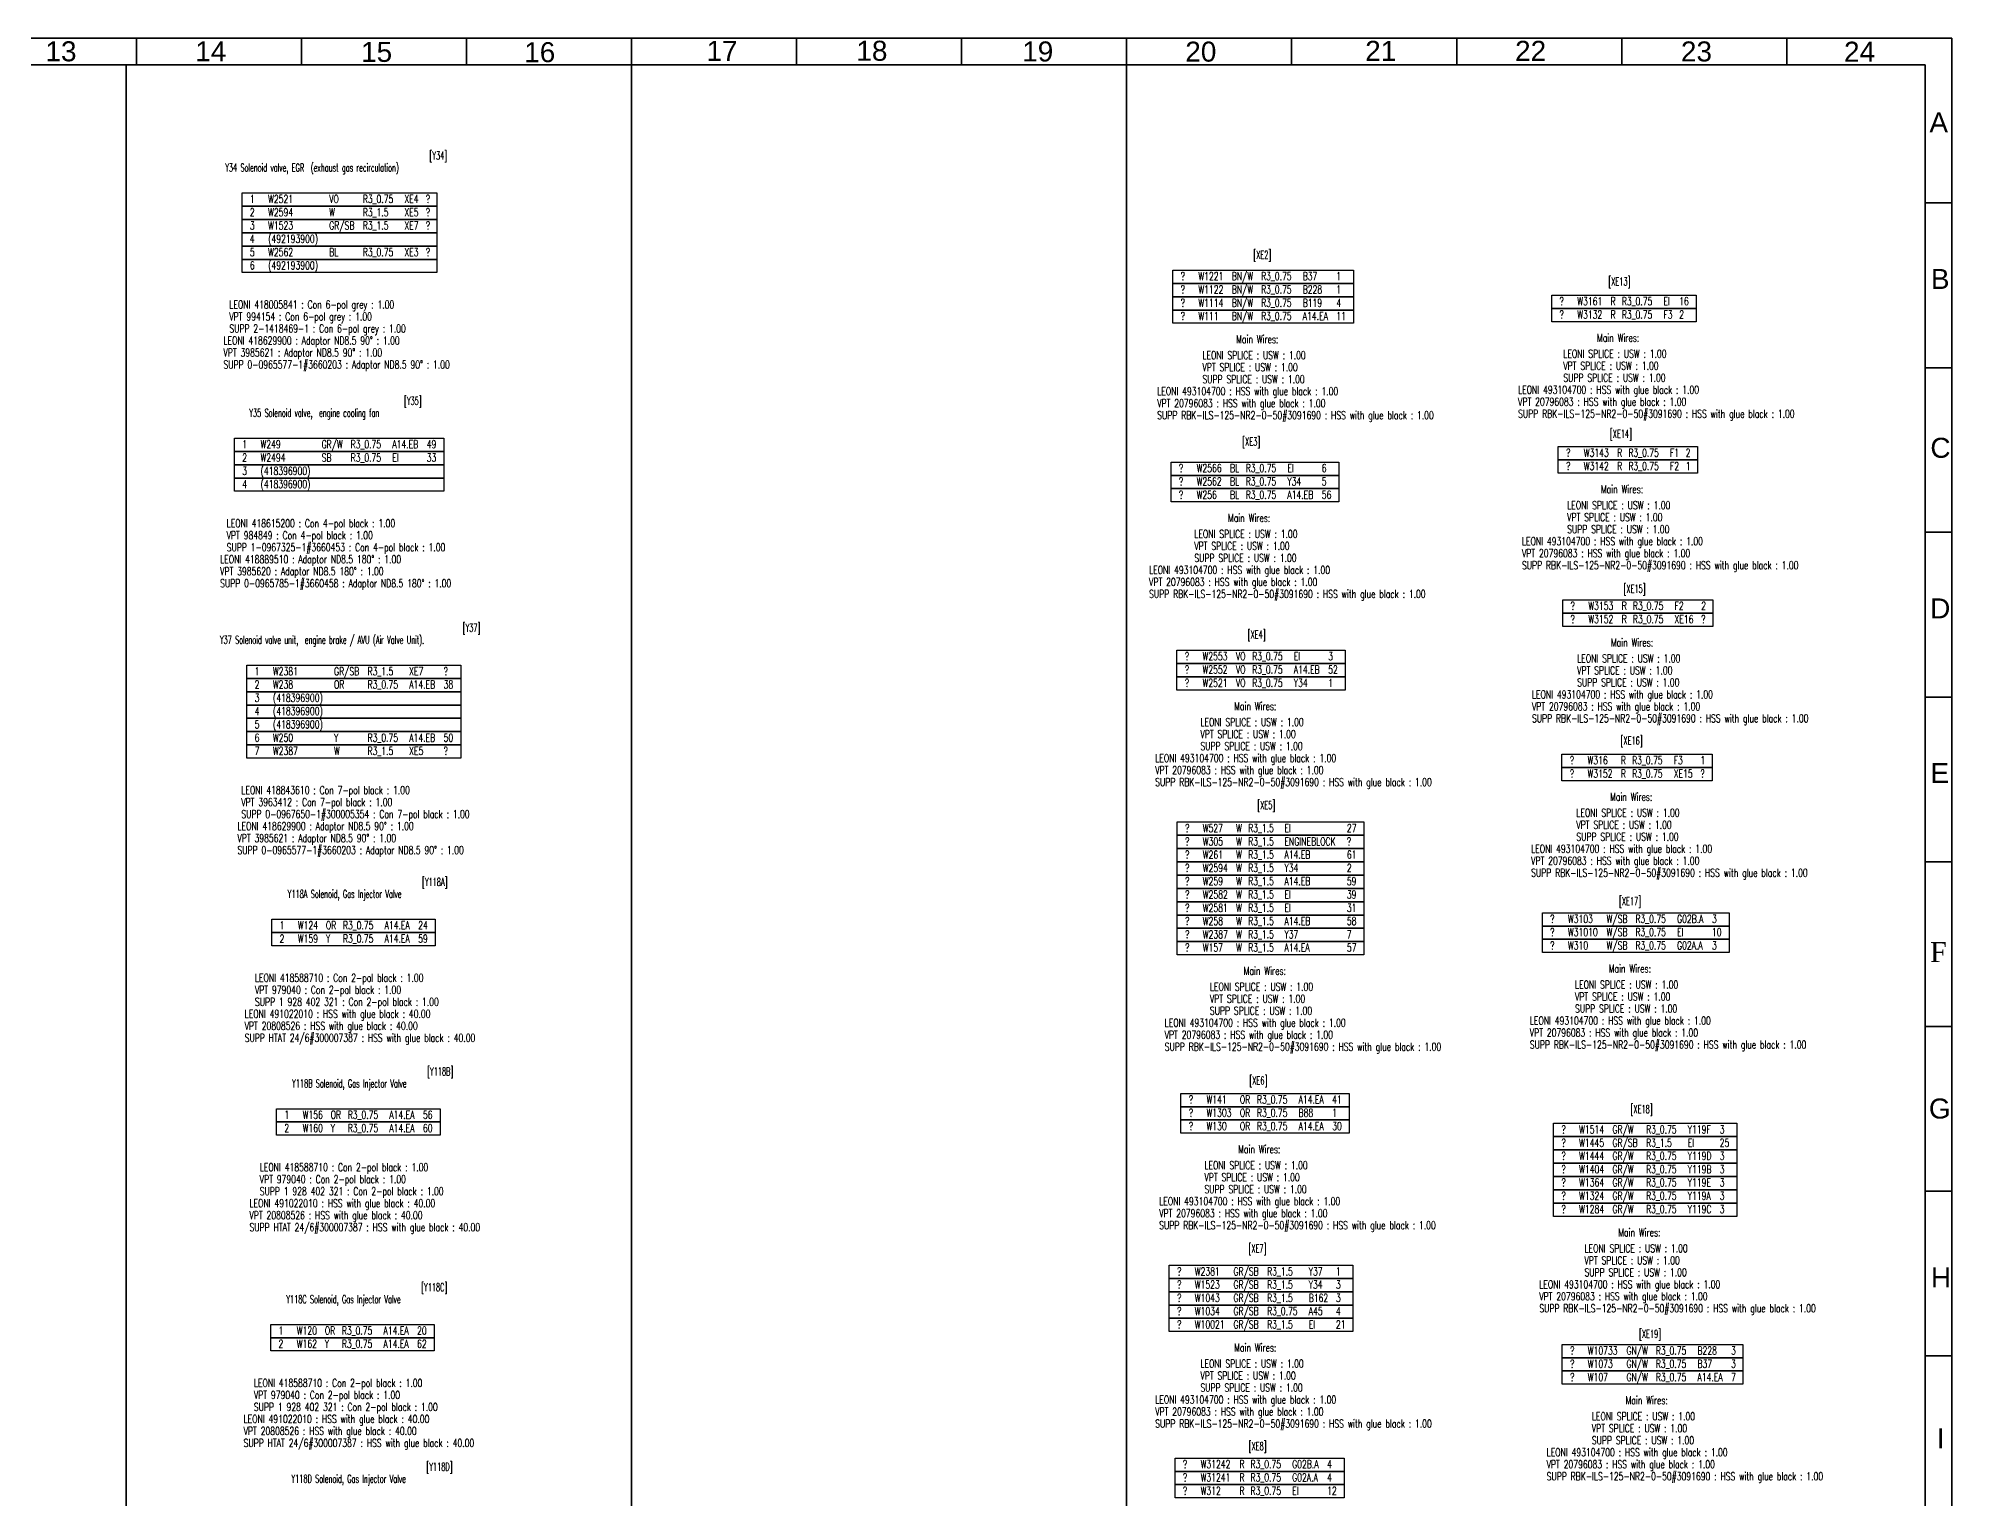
# Model space of a CAD drawing. Header units: millimetres. Extents: x -78 to 6757, y -2226 to 2184.
# Drawn here: x 1535 to 2970, y -1152 to -56 of the extents above; entities that cross this region are included whole.
import ezdxf

# ---------------------------------------------------------------- set-up
doc = ezdxf.new("R2010")
doc.units = ezdxf.units.MM
doc.layers.add('Leoni-Framelayer', color=7, linetype='Continuous')
doc.styles.add('HS-COMP-DESCRIPTION', font='romans.shx', dxfattribs={"width": 0.6, "height": 6})
doc.styles.add('HS-PART-NO', font='ROMANS.SHX', dxfattribs={"width": 0.7, "height": 6})
doc.styles.add('HS-WIRE', font='ROMANS.SHX', dxfattribs={"width": 0.7, "height": 6})
doc.styles.get("Standard").update_dxf_attribs({"font": 'TIMES.TTF'})

# ---------------------------------------------------------------- blocks, each defined once
blk = doc.blocks.new('A2-frame')
at = {"layer": 'Leoni-Framelayer', "linetype": 'Continuous', "lineweight": 35}
for p, q in [((321.75, 898.58), (321.75, 902.58)), ((346.5, 898.58), (346.5, 902.58)), ((371.25, 898.58), (371.25, 902.58)), ((396, 898.58), (396, 902.58)), ((420.75, 898.58), (420.75, 902.58)), ((445.5, 898.58), (445.5, 902.58)), ((470.25, 898.58), (470.25, 902.58)), ((495, 898.58), (495, 902.58)), ((519.75, 898.58), (519.75, 902.58)), ((544.5, 898.58), (544.5, 902.58)), ((569.25, 898.58), (569.25, 902.58)), ((590, 877.88), (594, 877.88)), ((590, 853.17), (594, 853.17)), ((590, 828.47), (594, 828.47)), ((590, 803.76), (594, 803.76)), ((590, 779.06), (594, 779.06)), ((590, 754.35), (594, 754.35)), ((590, 729.64), (594, 729.64)), ((590, 704.94), (594, 704.94))]:
    blk.add_line(p, q, dxfattribs=at)
for points in [[(0, 482.58), (594, 482.58), (594, 902.58), (0, 902.58)], [(4, 486.58), (590, 486.58), (590, 898.58), (4, 898.58)]]:
    blk.add_lwpolyline(points, close=True, dxfattribs=at)
at = {"layer": 'Leoni-Framelayer', "linetype": 'Continuous', "lineweight": 35, "char_height": 3, "width": 0.34}
for s, insert, attachment_point in [('{\\fArial|b0|i0|c0|p34;13}', (308.1, 902.13), 1), ('{\\fArial|b0|i0|c0|p34;14}', (335.23, 902.13), 3), ('{\\fArial|b0|i0|c0|p34;15}', (360.1, 902.04), 3), ('{\\fArial|b0|i0|c0|p34;16}', (384.56, 902), 3), ('{\\fArial|b0|i0|c0|p34;17}', (407.24, 902.2), 1), ('{\\fArial|b0|i0|c0|p34;18}', (434.38, 902.21), 3), ('{\\fArial|b0|i0|c0|p34;19}', (459.25, 902.11), 3), ('{\\fArial|b0|i0|c0|p34;20}', (483.71, 902.08), 3), ('{\\fArial|b0|i0|c0|p34;21}', (506.03, 902.2), 1), ('{\\fArial|b0|i0|c0|p34;22}', (533.17, 902.2), 3), ('{\\fArial|b0|i0|c0|p34;23}', (558.04, 902.11), 3), ('{\\fArial|b0|i0|c0|p34;24}', (582.5, 902.07), 3), ('{\\fArial|b0|i0|c0|p34;A}', (590.65, 891.46), 1), ('{\\fArial|b0|i0|c0|p34;B}', (590.87, 867.98), 1), ('{\\fArial|b0|i0|c0|p34;C}', (590.79, 842.65), 1), ('{\\fArial|b0|i0|c0|p34;D}', (590.76, 818.56), 1), ('{\\fArial|b0|i0|c0|p34;E}', (590.81, 793.86), 1), ('F', (590.74, 767), 1), ('{\\fArial|b0|i0|c0|p34;G}', (590.57, 743.53), 1), ('{\\fArial|b0|i0|c0|p34;H}', (590.87, 718.19), 1), ('{\\fArial|b0|i0|c0|p34;I}', (591.74, 694.04), 1)]:
    blk.add_mtext(s, dxfattribs=dict(at, insert=insert, attachment_point=attachment_point))

msp = doc.modelspace()

# ---------------------------------------------------------------- linework, layer by layer
at = {"color": 9, "linetype": 'Continuous', "lineweight": 35}
for p, q in [((1601.3, -76.6), (1601.4, -2135.8)), ((1980.2, -76.4), (1980.2, -2136.4)), ((2351.4, -76.4), (2351.4, -2136.4))]:
    msp.add_line(p, q, dxfattribs=at)
at = {"linetype": 'Continuous'}
msp.add_lwpolyline([(0.2, -2156.4), (0.2, -56.4), (2970.2, -56.4), (2970.2, -2156.4), (0.2, -2156.4), (0.2, -2156.4)], dxfattribs=at)
at = {"color": 7, "linetype": 'Continuous'}
for points in [[(1688.1, -182.3), (1688.1, -172.4), (1834.3, -172.4), (1834.3, -182.3), (1688.1, -182.3)], [(1688.1, -192.3), (1688.1, -182.3), (1834.3, -182.3), (1834.3, -192.3), (1688.1, -192.3)], [(1688.1, -202.2), (1688.1, -192.3), (1834.3, -192.3), (1834.3, -202.2), (1688.1, -202.2)], [(1688.1, -212.2), (1688.1, -202.2), (1834.3, -202.2), (1834.3, -212.2), (1688.1, -212.2)], [(1688.1, -222.2), (1688.1, -212.2), (1834.3, -212.2), (1834.3, -222.2), (1688.1, -222.2)], [(1688.1, -232.1), (1688.1, -222.2), (1834.3, -222.2), (1834.3, -232.1), (1688.1, -232.1)], [(2386.1, -240.2), (2386.1, -230.3), (2521.5, -230.3), (2521.5, -240.2), (2386.1, -240.2)], [(2386.1, -250.2), (2386.1, -240.2), (2521.5, -240.2), (2521.5, -250.2), (2386.1, -250.2)], [(2386.1, -260.2), (2386.1, -250.2), (2521.5, -250.2), (2521.5, -260.2), (2386.1, -260.2)], [(2670.2, -259), (2670.2, -249.1), (2778.6, -249.1), (2778.6, -259), (2670.2, -259)], [(2386.1, -270.1), (2386.1, -260.2), (2521.5, -260.2), (2521.5, -270.1), (2386.1, -270.1)], [(2670.2, -269), (2670.2, -259), (2778.6, -259), (2778.6, -269), (2670.2, -269)], [(1682.4, -366.3), (1682.4, -356.4), (1839.4, -356.4), (1839.4, -366.3), (1682.4, -366.3)], [(1682.4, -376.3), (1682.4, -366.3), (1839.4, -366.3), (1839.4, -376.3), (1682.4, -376.3)], [(2675.1, -372.6), (2675.1, -362.6), (2779.5, -362.6), (2779.5, -372.6), (2675.1, -372.6)], [(2675.1, -382.6), (2675.1, -372.6), (2779.5, -372.6), (2779.5, -382.6), (2675.1, -382.6)], [(1682.4, -386.3), (1682.4, -376.3), (1839.4, -376.3), (1839.4, -386.3), (1682.4, -386.3)], [(1682.4, -396.2), (1682.4, -386.3), (1839.4, -386.3), (1839.4, -396.2), (1682.4, -396.2)], [(2384.8, -384.2), (2384.8, -374.3), (2510.6, -374.3), (2510.6, -384.2), (2384.8, -384.2)], [(2384.8, -394.2), (2384.8, -384.2), (2510.6, -384.2), (2510.6, -394.2), (2384.8, -394.2)], [(2384.8, -404.2), (2384.8, -394.2), (2510.6, -394.2), (2510.6, -404.2), (2384.8, -404.2)], [(2678.5, -487.5), (2678.5, -477.6), (2791.1, -477.6), (2791.1, -487.5), (2678.5, -487.5)], [(2678.5, -497.5), (2678.5, -487.5), (2791.1, -487.5), (2791.1, -497.5), (2678.5, -497.5)], [(2389.2, -525.3), (2389.2, -515.4), (2515.4, -515.4), (2515.4, -525.3), (2389.2, -525.3)], [(1691.7, -536.6), (1691.7, -526.6), (1852.1, -526.6), (1852.1, -536.6), (1691.7, -536.6)], [(2389.2, -535.3), (2389.2, -525.3), (2515.4, -525.3), (2515.4, -535.3), (2389.2, -535.3)], [(1691.7, -546.5), (1691.7, -536.6), (1852.1, -536.6), (1852.1, -546.5), (1691.7, -546.5)], [(2389.2, -545.3), (2389.2, -535.3), (2515.4, -535.3), (2515.4, -545.3), (2389.2, -545.3)], [(1691.7, -556.5), (1691.7, -546.5), (1852.1, -546.5), (1852.1, -556.5), (1691.7, -556.5)], [(1691.7, -566.4), (1691.7, -556.5), (1852.1, -556.5), (1852.1, -566.4), (1691.7, -566.4)], [(1691.7, -576.4), (1691.7, -566.4), (1852.1, -566.4), (1852.1, -576.4), (1691.7, -576.4)], [(1691.7, -586.4), (1691.7, -576.4), (1852.1, -576.4), (1852.1, -586.4), (1691.7, -586.4)], [(1691.7, -596.3), (1691.7, -586.4), (1852.1, -586.4), (1852.1, -596.3), (1691.7, -596.3)], [(2677.9, -603.3), (2677.9, -593.4), (2790.5, -593.4), (2790.5, -603.3), (2677.9, -603.3)], [(2677.9, -613.3), (2677.9, -603.3), (2790.5, -603.3), (2790.5, -613.3), (2677.9, -613.3)], [(2389.4, -654.2), (2389.4, -644.2), (2529.4, -644.2), (2529.4, -654.2), (2389.4, -654.2)], [(2389.4, -664.2), (2389.4, -654.2), (2529.4, -654.2), (2529.4, -664.2), (2389.4, -664.2)], [(2389.4, -674.1), (2389.4, -664.2), (2529.4, -664.2), (2529.4, -674.1), (2389.4, -674.1)], [(2389.4, -684.1), (2389.4, -674.1), (2529.4, -674.1), (2529.4, -684.1), (2389.4, -684.1)], [(2389.4, -694), (2389.4, -684.1), (2529.4, -684.1), (2529.4, -694), (2389.4, -694)], [(2389.4, -704), (2389.4, -694), (2529.4, -694), (2529.4, -704), (2389.4, -704)], [(1710.4, -727.1), (1710.4, -717.2), (1833, -717.2), (1833, -727.1), (1710.4, -727.1)], [(2389.4, -714), (2389.4, -704), (2529.4, -704), (2529.4, -714), (2389.4, -714)], [(2389.4, -723.9), (2389.4, -714), (2529.4, -714), (2529.4, -723.9), (2389.4, -723.9)], [(2663.2, -722.3), (2663.2, -712.3), (2803.2, -712.3), (2803.2, -722.3), (2663.2, -722.3)], [(1710.4, -737.1), (1710.4, -727.1), (1833, -727.1), (1833, -737.1), (1710.4, -737.1)], [(2389.4, -733.9), (2389.4, -723.9), (2529.4, -723.9), (2529.4, -733.9), (2389.4, -733.9)], [(2663.2, -732.2), (2663.2, -722.3), (2803.2, -722.3), (2803.2, -732.2), (2663.2, -732.2)], [(2389.4, -743.8), (2389.4, -733.9), (2529.4, -733.9), (2529.4, -743.8), (2389.4, -743.8)], [(2663.2, -742.2), (2663.2, -732.2), (2803.2, -732.2), (2803.2, -742.2), (2663.2, -742.2)], [(1714, -869.2), (1714, -859.3), (1836.6, -859.3), (1836.6, -869.2), (1714, -869.2)], [(2392.2, -857.8), (2392.2, -847.8), (2518.4, -847.8), (2518.4, -857.8), (2392.2, -857.8)], [(2392.2, -867.7), (2392.2, -857.8), (2518.4, -857.8), (2518.4, -867.7), (2392.2, -867.7)], [(1714, -879.2), (1714, -869.2), (1836.6, -869.2), (1836.6, -879.2), (1714, -879.2)], [(2392.2, -877.7), (2392.2, -867.7), (2518.4, -867.7), (2518.4, -877.7), (2392.2, -877.7)], [(2671.6, -880.2), (2671.6, -870.2), (2809, -870.2), (2809, -880.2), (2671.6, -880.2)], [(2671.6, -890.2), (2671.6, -880.2), (2809, -880.2), (2809, -890.2), (2671.6, -890.2)], [(2671.6, -900.1), (2671.6, -890.2), (2809, -890.2), (2809, -900.1), (2671.6, -900.1)], [(2671.6, -910.1), (2671.6, -900.1), (2809, -900.1), (2809, -910.1), (2671.6, -910.1)], [(2671.6, -920), (2671.6, -910.1), (2809, -910.1), (2809, -920), (2671.6, -920)], [(2671.6, -930), (2671.6, -920), (2809, -920), (2809, -930), (2671.6, -930)], [(2671.6, -940), (2671.6, -930), (2809, -930), (2809, -940), (2671.6, -940)], [(2383.4, -986.7), (2383.4, -976.7), (2521.2, -976.7), (2521.2, -986.7), (2383.4, -986.7)], [(2383.4, -996.6), (2383.4, -986.7), (2521.2, -986.7), (2521.2, -996.6), (2383.4, -996.6)], [(2383.4, -1006.6), (2383.4, -996.6), (2521.2, -996.6), (2521.2, -1006.6), (2383.4, -1006.6)], [(2383.4, -1016.5), (2383.4, -1006.6), (2521.2, -1006.6), (2521.2, -1016.5), (2383.4, -1016.5)], [(2383.4, -1026.5), (2383.4, -1016.5), (2521.2, -1016.5), (2521.2, -1026.5), (2383.4, -1026.5)], [(1709.6, -1031.1), (1709.6, -1021.1), (1832.2, -1021.1), (1832.2, -1031.1), (1709.6, -1031.1)], [(1709.6, -1041), (1709.6, -1031.1), (1832.2, -1031.1), (1832.2, -1041), (1709.6, -1041)], [(2678.1, -1046.1), (2678.1, -1036.1), (2813.5, -1036.1), (2813.5, -1046.1), (2678.1, -1046.1)], [(2678.1, -1056), (2678.1, -1046.1), (2813.5, -1046.1), (2813.5, -1056), (2678.1, -1056)], [(2678.1, -1066), (2678.1, -1056), (2813.5, -1056), (2813.5, -1066), (2678.1, -1066)], [(2387.8, -1131.3), (2387.8, -1121.3), (2514.6, -1121.3), (2514.6, -1131.3), (2387.8, -1131.3)], [(2387.8, -1141.2), (2387.8, -1131.3), (2514.6, -1131.3), (2514.6, -1141.2), (2387.8, -1141.2)], [(2387.8, -1151.2), (2387.8, -1141.2), (2514.6, -1141.2), (2514.6, -1151.2), (2387.8, -1151.2)]]:
    msp.add_lwpolyline(points, dxfattribs=at)

# ---------------------------------------------------------------- block references
at = {"layer": 'Leoni-Framelayer', "linetype": 'Continuous', "lineweight": 35, "xscale": 5, "yscale": 5, "zscale": 5}
msp.add_blockref('A2-frame', (0.2, -4569.3), dxfattribs=at)

# ---------------------------------------------------------------- texts
at = {"color": 5, "linetype": 'Continuous'}
for s, style, width, p in [(' [Y34]', 'HS-COMP-DESCRIPTION', 0.6, (1826.2, -147.4)), ('W2521 ', 'HS-WIRE', 0.7, (1707.7, -179.9)), ('VO ', 'HS-WIRE', 0.7, (1753.5, -179.9)), ('R3_0.75 ', 'HS-WIRE', 0.7, (1778.7, -179.9)), ('XE4 ', 'HS-WIRE', 0.7, (1809.9, -179.9)), ('? ', 'HS-WIRE', 0.7, (1825.9, -179.9)), ('W2562 ', 'HS-WIRE', 0.7, (1707.7, -219.8)), ('BL ', 'HS-WIRE', 0.7, (1753.5, -219.8)), ('R3_0.75 ', 'HS-WIRE', 0.7, (1778.7, -219.8)), ('XE3 ', 'HS-WIRE', 0.7, (1809.9, -219.8)), ('? ', 'HS-WIRE', 0.7, (1825.9, -219.8)), (' [XE2]', 'HS-COMP-DESCRIPTION', 0.6, (2444, -221.8)), (' [XE13]', 'HS-COMP-DESCRIPTION', 0.6, (2710.3, -241.8)), (' [Y35]', 'HS-COMP-DESCRIPTION', 0.6, (1807.1, -331.4)), (' [XE3]', 'HS-COMP-DESCRIPTION', 0.6, (2435.7, -361.9)), (' [XE14]', 'HS-COMP-DESCRIPTION', 0.6, (2711.4, -356)), ('W2566 ', 'HS-WIRE', 0.7, (2404, -381.8)), ('W2562 ', 'HS-WIRE', 0.7, (2404, -391.8)), ('BL ', 'HS-WIRE', 0.7, (2429, -381.8)), ('BL ', 'HS-WIRE', 0.7, (2429, -391.8)), ('R3_0.75 ', 'HS-WIRE', 0.7, (2440.8, -381.8)), ('R3_0.75 ', 'HS-WIRE', 0.7, (2440.8, -391.8)), ('Y34 ', 'HS-WIRE', 0.7, (2472, -391.8)), ('EI ', 'HS-WIRE', 0.7, (2472, -381.8)), ('5 ', 'HS-WIRE', 0.7, (2497.8, -391.8)), ('6 ', 'HS-WIRE', 0.7, (2497.8, -381.8)), ('W256 ', 'HS-WIRE', 0.7, (2404, -401.8)), ('BL ', 'HS-WIRE', 0.7, (2429, -401.8)), ('R3_0.75 ', 'HS-WIRE', 0.7, (2440.8, -401.8)), ('A14.EB ', 'HS-WIRE', 0.7, (2472, -401.8)), ('56 ', 'HS-WIRE', 0.7, (2497.8, -401.8)), (' [XE15]', 'HS-COMP-DESCRIPTION', 0.6, (2721.6, -472.3)), (' [Y37]', 'HS-COMP-DESCRIPTION', 0.6, (1851.1, -501.6)), (' [XE4]', 'HS-COMP-DESCRIPTION', 0.6, (2439.8, -506.7)), ('W2553 ', 'HS-WIRE', 0.7, (2408.4, -522.9)), ('W2552 ', 'HS-WIRE', 0.7, (2408.4, -532.9)), ('VO ', 'HS-WIRE', 0.7, (2433.4, -522.9)), ('VO ', 'HS-WIRE', 0.7, (2433.4, -532.9)), ('R3_0.75 ', 'HS-WIRE', 0.7, (2445.6, -522.9)), ('R3_0.75 ', 'HS-WIRE', 0.7, (2445.6, -532.9)), ('A14.EB ', 'HS-WIRE', 0.7, (2476.8, -532.9)), ('EI ', 'HS-WIRE', 0.7, (2476.8, -522.9)), ('3 ', 'HS-WIRE', 0.7, (2502.6, -522.9)), ('52 ', 'HS-WIRE', 0.7, (2502.6, -532.9)), ('W2521 ', 'HS-WIRE', 0.7, (2408.4, -542.9)), ('VO ', 'HS-WIRE', 0.7, (2433.4, -542.9)), ('R3_0.75 ', 'HS-WIRE', 0.7, (2445.6, -542.9)), ('Y34 ', 'HS-WIRE', 0.7, (2476.8, -542.9)), ('1 ', 'HS-WIRE', 0.7, (2502.6, -542.9)), (' [XE16]', 'HS-COMP-DESCRIPTION', 0.6, (2719.4, -586.2)), (' [XE5]', 'HS-COMP-DESCRIPTION', 0.6, (2447, -634.5)), (' [Y118A]', 'HS-COMP-DESCRIPTION', 0.6, (1820.6, -692.2)), (' [XE17]', 'HS-COMP-DESCRIPTION', 0.6, (2718.3, -706.5)), (' [Y118B]', 'HS-COMP-DESCRIPTION', 0.6, (1824.5, -834.3)), (' [XE6]', 'HS-COMP-DESCRIPTION', 0.6, (2441.1, -841.1)), (' [XE18]', 'HS-COMP-DESCRIPTION', 0.6, (2726.9, -862.5)), (' [XE7]', 'HS-COMP-DESCRIPTION', 0.6, (2440.4, -967.1)), (' [Y118C]', 'HS-COMP-DESCRIPTION', 0.6, (1820, -996.2)), (' [XE19]', 'HS-COMP-DESCRIPTION', 0.6, (2733.3, -1031.2)), (' [XE8]', 'HS-COMP-DESCRIPTION', 0.6, (2440.5, -1115.4)), (' [Y118D]', 'HS-COMP-DESCRIPTION', 0.6, (1823.9, -1130.8))]:
    msp.add_text(s, height=6, dxfattribs=dict(at, style=style, width=width)).set_placement(p)
at = {"color": 42, "linetype": 'Continuous', "style": 'HS-COMP-DESCRIPTION', "width": 0.6}
for s, p in [('Y34 Solenoid valve, EGR  (exhaust gas recirculation)', (1675.5, -156.4)), ('Y35 Solenoid valve,  engine cooling fan', (1693.6, -340.4)), ('Y37 Solenoid valve unit,  engine brake / AVU (Air Valve Unit).', (1671.5, -510.6)), ('Y118A Solenoid, Gas Injector Valve', (1722.4, -701.2)), ('Y118B Solenoid, Gas Injector Valve', (1725.7, -843.3)), ('Y118C Solenoid, Gas Injector Valve', (1721.3, -1005.2)), ('Y118D Solenoid, Gas Injector Valve', (1725.2, -1139.8))]:
    msp.add_text(s, height=6, dxfattribs=at).set_placement(p)
at = {"color": 7, "linetype": 'Continuous', "style": 'HS-WIRE', "width": 0.7}
for s, p in [(' 2  ', (1691.1, -189.9)), (' 1  ', (1691.1, -179.9)), (' 3  ', (1691.1, -199.8)), (' 4  ', (1691.1, -209.8)), (' 5  ', (1691.1, -219.8)), ('(492193900) ', (1707.7, -209.8)), (' 6  ', (1691.1, -229.7)), ('(492193900) ', (1707.7, -229.7)), (' ?  ', (2389.1, -237.8)), (' ?  ', (2389.1, -247.8)), (' ?  ', (2389.1, -257.8)), (' ?  ', (2673.2, -256.6)), (' ?  ', (2389.1, -267.7)), (' ?  ', (2673.2, -266.6)), (' 1  ', (1685.4, -363.9)), (' 2  ', (1685.4, -373.9)), (' ?  ', (2678.1, -370.2)), (' 3  ', (1685.4, -383.9)), ('(418396900) ', (1702, -383.9)), ('(418396900) ', (1702, -393.8)), (' ?  ', (2387.8, -381.8)), (' ?  ', (2387.8, -391.8)), (' ?  ', (2678.1, -380.2)), (' 4  ', (1685.4, -393.8)), (' ?  ', (2387.8, -401.8)), (' ?  ', (2681.5, -485.1)), (' ?  ', (2681.5, -495.1)), (' 1  ', (1694.7, -534.2)), (' ?  ', (2392.2, -522.9)), (' ?  ', (2392.2, -532.9)), (' 2  ', (1694.7, -544.1)), (' ?  ', (2392.2, -542.9)), (' 3  ', (1694.7, -554.1)), (' 4  ', (1694.7, -564)), ('(418396900) ', (1711.3, -554.1)), ('(418396900) ', (1711.3, -564)), (' 5  ', (1694.7, -574)), ('(418396900) ', (1711.3, -574)), (' 7  ', (1694.7, -593.9)), (' 6  ', (1694.7, -584)), (' ?  ', (2680.9, -600.9)), (' ?  ', (2680.9, -610.9)), (' ?  ', (2392.4, -651.8)), (' ?  ', (2392.4, -661.8)), (' ?  ', (2392.4, -671.7)), (' ?  ', (2392.4, -681.7)), (' ?  ', (2392.4, -691.6)), (' ?  ', (2392.4, -701.6)), (' ?  ', (2392.4, -711.6)), (' ?  ', (2392.4, -721.5)), (' ?  ', (2666.2, -719.9)), (' 2  ', (1713.4, -734.7)), (' 1  ', (1713.4, -724.7)), (' ?  ', (2392.4, -731.5)), (' ?  ', (2666.2, -729.8)), (' ?  ', (2392.4, -741.4)), (' ?  ', (2666.2, -739.8)), (' 1  ', (1717, -866.8)), (' ?  ', (2395.2, -855.4)), (' ?  ', (2395.2, -865.3)), (' 2  ', (1717, -876.8)), (' ?  ', (2395.2, -875.3)), (' ?  ', (2674.6, -877.8)), (' ?  ', (2674.6, -887.8)), (' ?  ', (2674.6, -897.7)), (' ?  ', (2674.6, -907.7)), (' ?  ', (2674.6, -917.6)), (' ?  ', (2674.6, -927.6)), (' ?  ', (2674.6, -937.6)), (' ?  ', (2386.4, -984.3)), (' ?  ', (2386.4, -994.2)), (' ?  ', (2386.4, -1004.2)), (' ?  ', (2386.4, -1014.1)), (' ?  ', (2386.4, -1024.1)), (' 2  ', (1712.6, -1038.6)), (' 1  ', (1712.6, -1028.7)), (' ?  ', (2681.1, -1043.7)), (' ?  ', (2681.1, -1053.6)), (' ?  ', (2681.1, -1063.6)), (' ?  ', (2390.8, -1128.9)), (' ?  ', (2390.8, -1138.8)), (' ?  ', (2390.8, -1148.8))]:
    msp.add_text(s, height=6, dxfattribs=at).set_placement(p)
at = {"color": 92, "linetype": 'Continuous', "style": 'HS-WIRE', "width": 0.7}
for s, p in [('W2594 ', (1707.7, -189.9)), ('W ', (1753.5, -189.9)), ('R3_1.5 ', (1778.7, -189.9)), ('XE5 ', (1809.9, -189.9)), ('? ', (1825.9, -189.9)), ('W1523 ', (1707.7, -199.8)), ('GR/SB ', (1753.5, -199.8)), ('R3_1.5 ', (1778.7, -199.8)), ('XE7 ', (1809.9, -199.8)), ('? ', (1825.9, -199.8)), ('W1221 ', (2405.3, -237.8)), ('W1122 ', (2405.3, -247.8)), ('BN/W ', (2430.3, -237.8)), ('BN/W ', (2430.3, -247.8)), ('R3_0.75 ', (2452.3, -237.8)), ('R3_0.75 ', (2452.3, -247.8)), ('B37 ', (2483.5, -237.8)), ('B228 ', (2483.5, -247.8)), ('1 ', (2508.7, -237.8)), ('1 ', (2508.7, -247.8)), ('W1114 ', (2405.3, -257.8)), ('BN/W ', (2430.3, -257.8)), ('R3_0.75 ', (2452.3, -257.8)), ('B119 ', (2483.5, -257.8)), ('4 ', (2508.7, -257.8)), ('W3161 ', (2689.4, -256.6)), ('R ', (2714.4, -256.6)), ('R3_0.75 ', (2722.8, -256.6)), ('EI ', (2754, -256.6)), ('16 ', (2765.8, -256.6)), ('W111 ', (2405.3, -267.7)), ('BN/W ', (2430.3, -267.7)), ('R3_0.75 ', (2452.3, -267.7)), ('A14.EA ', (2483.5, -267.7)), ('11 ', (2508.7, -267.7)), ('W3132 ', (2689.4, -266.6)), ('R ', (2714.4, -266.6)), ('R3_0.75 ', (2722.8, -266.6)), ('F3 ', (2754, -266.6)), ('2 ', (2765.8, -266.6)), ('W249 ', (1702, -363.9)), ('GR/W ', (1747.8, -363.9)), ('R3_0.75 ', (1769.6, -363.9)), ('A14.EB ', (1800.8, -363.9)), ('49 ', (1826.6, -363.9)), ('W2494 ', (1702, -373.9)), ('SB ', (1747.8, -373.9)), ('R3_0.75 ', (1769.6, -373.9)), ('EI ', (1800.8, -373.9)), ('33 ', (1826.6, -373.9)), ('W3143 ', (2694.3, -370.2)), ('R ', (2719.3, -370.2)), ('R3_0.75 ', (2727.7, -370.2)), ('F1 ', (2758.9, -370.2)), ('2 ', (2770.7, -370.2)), ('W3142 ', (2694.3, -380.2)), ('R ', (2719.3, -380.2)), ('R3_0.75 ', (2727.7, -380.2)), ('F2 ', (2758.9, -380.2)), ('1 ', (2770.7, -380.2)), ('W3153 ', (2697.7, -485.1)), ('R ', (2722.7, -485.1)), ('R3_0.75 ', (2731.1, -485.1)), ('F2 ', (2762.3, -485.1)), ('2 ', (2782.3, -485.1)), ('W3152 ', (2697.7, -495.1)), ('R ', (2722.7, -495.1)), ('R3_0.75 ', (2731.1, -495.1)), ('XE16 ', (2762.3, -495.1)), ('? ', (2782.3, -495.1)), ('W2381 ', (1711.3, -534.2)), ('GR/SB ', (1757.1, -534.2)), ('R3_1.5 ', (1782.3, -534.2)), ('XE7 ', (1813.5, -534.2)), ('? ', (1839.3, -534.2)), ('W238 ', (1711.3, -544.1)), ('OR ', (1757.1, -544.1)), ('R3_0.75 ', (1782.3, -544.1)), ('A14.EB ', (1813.5, -544.1)), ('38 ', (1839.3, -544.1)), ('W250 ', (1711.3, -584)), ('W2387 ', (1711.3, -593.9)), ('Y ', (1757.1, -584)), ('W ', (1757.1, -593.9)), ('R3_0.75 ', (1782.3, -584)), ('R3_1.5 ', (1782.3, -593.9)), ('A14.EB ', (1813.5, -584)), ('XE5 ', (1813.5, -593.9)), ('50 ', (1839.3, -584)), ('? ', (1839.3, -593.9)), ('W316 ', (2697.1, -600.9)), ('R ', (2722.1, -600.9)), ('R3_0.75 ', (2730.5, -600.9)), ('F3 ', (2761.7, -600.9)), ('1 ', (2781.7, -600.9)), ('W3152 ', (2697.1, -610.9)), ('R ', (2722.1, -610.9)), ('R3_0.75 ', (2730.5, -610.9)), ('XE15 ', (2761.7, -610.9)), ('? ', (2781.7, -610.9)), ('W527 ', (2408.6, -651.8)), ('W305 ', (2408.6, -661.8)), ('W ', (2433.6, -651.8)), ('W ', (2433.6, -661.8)), ('R3_1.5 ', (2442.6, -651.8)), ('R3_1.5 ', (2442.6, -661.8)), ('EI ', (2469.8, -651.8)), ('ENGINEBLOCK ', (2469.8, -661.8)), ('27 ', (2516.6, -651.8)), ('? ', (2516.6, -661.8)), ('W261 ', (2408.6, -671.7)), ('W ', (2433.6, -671.7)), ('R3_1.5 ', (2442.6, -671.7)), ('A14.EB ', (2469.8, -671.7)), ('61 ', (2516.6, -671.7)), ('W2594 ', (2408.6, -681.7)), ('W259 ', (2408.6, -691.6)), ('W ', (2433.6, -681.7)), ('W ', (2433.6, -691.6)), ('R3_1.5 ', (2442.6, -681.7)), ('R3_1.5 ', (2442.6, -691.6)), ('Y34 ', (2469.8, -681.7)), ('A14.EB ', (2469.8, -691.6)), ('2 ', (2516.6, -681.7)), ('59 ', (2516.6, -691.6)), ('W2582 ', (2408.6, -701.6)), ('W ', (2433.6, -701.6)), ('R3_1.5 ', (2442.6, -701.6)), ('EI ', (2469.8, -701.6)), ('39 ', (2516.6, -701.6)), ('W2581 ', (2408.6, -711.6)), ('W258 ', (2408.6, -721.5)), ('W ', (2433.6, -711.6)), ('W ', (2433.6, -721.5)), ('R3_1.5 ', (2442.6, -711.6)), ('R3_1.5 ', (2442.6, -721.5)), ('A14.EB ', (2469.8, -721.5)), ('EI ', (2469.8, -711.6)), ('31 ', (2516.6, -711.6)), ('58 ', (2516.6, -721.5)), ('W3103 ', (2682.4, -719.9)), ('W/SB ', (2711.4, -719.9)), ('R3_0.75 ', (2733, -719.9)), ('G02B.A ', (2764.2, -719.9)), ('3 ', (2790.4, -719.9)), ('W124 ', (1730, -724.7)), ('W159 ', (1730, -734.7)), ('Y ', (1751, -734.7)), ('OR ', (1751, -724.7)), ('R3_0.75 ', (1763.8, -724.7)), ('R3_0.75 ', (1763.8, -734.7)), ('A14.EA ', (1795, -724.7)), ('A14.EA ', (1795, -734.7)), ('24 ', (1820.2, -724.7)), ('59 ', (1820.2, -734.7)), ('W2387 ', (2408.6, -731.5)), ('W ', (2433.6, -731.5)), ('R3_1.5 ', (2442.6, -731.5)), ('Y37 ', (2469.8, -731.5)), ('7 ', (2516.6, -731.5)), ('W31010 ', (2682.4, -729.8)), ('W/SB ', (2711.4, -729.8)), ('R3_0.75 ', (2733, -729.8)), ('EI ', (2764.2, -729.8)), ('10 ', (2790.4, -729.8)), ('W157 ', (2408.6, -741.4)), ('W ', (2433.6, -741.4)), ('R3_1.5 ', (2442.6, -741.4)), ('A14.EA ', (2469.8, -741.4)), ('57 ', (2516.6, -741.4)), ('W310 ', (2682.4, -739.8)), ('W/SB ', (2711.4, -739.8)), ('R3_0.75 ', (2733, -739.8)), ('G02A.A ', (2764.2, -739.8)), ('3 ', (2790.4, -739.8)), ('W156 ', (1733.6, -866.8)), ('OR ', (1754.6, -866.8)), ('R3_0.75 ', (1767.4, -866.8)), ('A14.EA ', (1798.6, -866.8)), ('56 ', (1823.8, -866.8)), ('W141 ', (2411.4, -855.4)), ('W1303 ', (2411.4, -865.3)), ('OR ', (2436.4, -855.4)), ('OR ', (2436.4, -865.3)), ('R3_0.75 ', (2449.2, -855.4)), ('R3_0.75 ', (2449.2, -865.3)), ('A14.EA ', (2480.4, -855.4)), ('B88 ', (2480.4, -865.3)), ('41 ', (2505.6, -855.4)), ('1 ', (2505.6, -865.3)), ('W160 ', (1733.6, -876.8)), ('Y ', (1754.6, -876.8)), ('R3_0.75 ', (1767.4, -876.8)), ('A14.EA ', (1798.6, -876.8)), ('60 ', (1823.8, -876.8)), ('W130 ', (2411.4, -875.3)), ('OR ', (2436.4, -875.3)), ('R3_0.75 ', (2449.2, -875.3)), ('A14.EA ', (2480.4, -875.3)), ('30 ', (2505.6, -875.3)), ('W1514 ', (2690.8, -877.8)), ('GR/W ', (2715.8, -877.8)), ('R3_0.75 ', (2741, -877.8)), ('Y119F ', (2772.2, -877.8)), ('3 ', (2796.2, -877.8)), ('W1445 ', (2690.8, -887.8)), ('GR/SB ', (2715.8, -887.8)), ('R3_1.5 ', (2741, -887.8)), ('EI ', (2772.2, -887.8)), ('25 ', (2796.2, -887.8)), ('W1444 ', (2690.8, -897.7)), ('W1404 ', (2690.8, -907.7)), ('GR/W ', (2715.8, -897.7)), ('GR/W ', (2715.8, -907.7)), ('R3_0.75 ', (2741, -897.7)), ('R3_0.75 ', (2741, -907.7)), ('Y119D ', (2772.2, -897.7)), ('Y119B ', (2772.2, -907.7)), ('3 ', (2796.2, -897.7)), ('3 ', (2796.2, -907.7)), ('W1364 ', (2690.8, -917.6)), ('GR/W ', (2715.8, -917.6)), ('R3_0.75 ', (2741, -917.6)), ('Y119E ', (2772.2, -917.6)), ('3 ', (2796.2, -917.6)), ('W1324 ', (2690.8, -927.6)), ('W1284 ', (2690.8, -937.6)), ('GR/W ', (2715.8, -927.6)), ('GR/W ', (2715.8, -937.6)), ('R3_0.75 ', (2741, -927.6)), ('R3_0.75 ', (2741, -937.6)), ('Y119A ', (2772.2, -927.6)), ('Y119C ', (2772.2, -937.6)), ('3 ', (2796.2, -927.6)), ('3 ', (2796.2, -937.6)), ('W2381 ', (2402.6, -984.3)), ('W1523 ', (2402.6, -994.2)), ('GR/SB ', (2431.6, -984.3)), ('GR/SB ', (2431.6, -994.2)), ('R3_1.5 ', (2456.8, -984.3)), ('R3_1.5 ', (2456.8, -994.2)), ('Y37 ', (2488, -984.3)), ('Y34 ', (2488, -994.2)), ('3 ', (2508.4, -994.2)), ('1 ', (2508.4, -984.3)), ('W1043 ', (2402.6, -1004.2)), ('GR/SB ', (2431.6, -1004.2)), ('R3_1.5 ', (2456.8, -1004.2)), ('B162 ', (2488, -1004.2)), ('3 ', (2508.4, -1004.2)), ('W1034 ', (2402.6, -1014.1)), ('W10021 ', (2402.6, -1024.1)), ('GR/SB ', (2431.6, -1014.1)), ('GR/SB ', (2431.6, -1024.1)), ('R3_0.75 ', (2456.8, -1014.1)), ('R3_1.5 ', (2456.8, -1024.1)), ('A45 ', (2488, -1014.1)), ('EI ', (2488, -1024.1)), ('4 ', (2508.4, -1014.1)), ('21 ', (2508.4, -1024.1)), ('W120 ', (1729.2, -1028.7)), ('W162 ', (1729.2, -1038.6)), ('Y ', (1750.2, -1038.6)), ('OR ', (1750.2, -1028.7)), ('R3_0.75 ', (1763, -1028.7)), ('R3_0.75 ', (1763, -1038.6)), ('A14.EA ', (1794.2, -1028.7)), ('A14.EA ', (1794.2, -1038.6)), ('20 ', (1819.4, -1028.7)), ('62 ', (1819.4, -1038.6)), ('W10733 ', (2697.3, -1043.7)), ('GN/W ', (2726.3, -1043.7)), ('GN/W ', (2726.3, -1053.6)), ('R3_0.75 ', (2748.3, -1043.7)), ('B228 ', (2779.5, -1043.7)), ('3 ', (2804.7, -1043.7)), ('W1073 ', (2697.3, -1053.6)), ('W107 ', (2697.3, -1063.6)), ('GN/W ', (2726.3, -1063.6)), ('R3_0.75 ', (2748.3, -1053.6)), ('R3_0.75 ', (2748.3, -1063.6)), ('A14.EA ', (2779.5, -1063.6)), ('B37 ', (2779.5, -1053.6)), ('3 ', (2804.7, -1053.6)), ('7 ', (2804.7, -1063.6)), ('W31242 ', (2407, -1128.9)), ('W31241 ', (2407, -1138.8)), ('R ', (2436, -1128.9)), ('R ', (2436, -1138.8)), ('R3_0.75 ', (2444.4, -1128.9)), ('R3_0.75 ', (2444.4, -1138.8)), ('G02B.A ', (2475.6, -1128.9)), ('G02A.A ', (2475.6, -1138.8)), ('4 ', (2501.8, -1128.9)), ('4 ', (2501.8, -1138.8)), ('W312 ', (2407, -1148.8)), ('R ', (2436, -1148.8)), ('R3_0.75 ', (2444.4, -1148.8)), ('EI ', (2475.6, -1148.8)), ('12 ', (2501.8, -1148.8))]:
    msp.add_text(s, height=6, dxfattribs=at).set_placement(p)
at = {"color": 200, "linetype": 'Continuous', "style": 'HS-PART-NO', "width": 0.7}
for s, p in [('LEONI 418005841 : Con 6-pol grey : 1.00', (1678.6, -259.1)), ('VPT 994154 : Con 6-pol grey : 1.00', (1678.6, -268.1)), ('SUPP 2-1418469-1 : Con 6-pol grey : 1.00', (1678.6, -277.1)), ('LEONI 418629900 : Adaptor ND8.5 90° : 1.00', (1674.2, -286.1)), ('VPT 3985621 : Adaptor ND8.5 90° : 1.00', (1674.2, -295.1)), ('SUPP 0-0965577-1#3660203 : Adaptor ND8.5 90° : 1.00', (1674.2, -304.1)), ('VPT SPLICE : USW : 1.00', (2408.3, -306.1)), ('LEONI SPLICE : USW : 1.00', (2408.3, -297.1)), ('VPT SPLICE : USW : 1.00', (2678.9, -305)), ('LEONI SPLICE : USW : 1.00', (2678.9, -296)), ('SUPP SPLICE : USW : 1.00', (2408.3, -315.1)), ('SUPP SPLICE : USW : 1.00', (2678.9, -314)), ('VPT 20796083 : HSS with glue black : 1.00', (2374.4, -333.1)), ('LEONI 493104700 : HSS with glue black : 1.00', (2374.4, -324.1)), ('VPT 20796083 : HSS with glue black : 1.00', (2645, -332)), ('LEONI 493104700 : HSS with glue black : 1.00', (2645, -323)), ('SUPP RBK-ILS-125-NR2-0-50#3091690 : HSS with glue black : 1.00', (2374.4, -342.1)), ('SUPP RBK-ILS-125-NR2-0-50#3091690 : HSS with glue black : 1.00', (2645, -341)), ('VPT SPLICE : USW : 1.00', (2681.8, -418.6)), ('LEONI SPLICE : USW : 1.00', (2681.8, -409.6)), ('VPT 984849 : Con 4-pol black : 1.00', (1676.6, -432.2)), ('LEONI 418615200 : Con 4-pol black : 1.00', (1676.6, -423.2)), ('LEONI SPLICE : USW : 1.00', (2402.2, -431.2)), ('LEONI 493104700 : HSS with glue black : 1.00', (2647.9, -436.6)), ('SUPP SPLICE : USW : 1.00', (2681.8, -427.6)), ('LEONI 418889510 : Adaptor ND8.5 180° : 1.00', (1671.7, -450.2)), ('SUPP 1-0967325-1#3660453 : Con 4-pol black : 1.00', (1676.6, -441.2)), ('VPT SPLICE : USW : 1.00', (2402.2, -440.2)), ('SUPP SPLICE : USW : 1.00', (2402.2, -449.2)), ('VPT 20796083 : HSS with glue black : 1.00', (2647.9, -445.6)), ('VPT 3985620 : Adaptor ND8.5 180° : 1.00', (1671.7, -459.2)), ('LEONI 493104700 : HSS with glue black : 1.00', (2368.3, -458.2)), ('SUPP RBK-ILS-125-NR2-0-50#3091690 : HSS with glue black : 1.00', (2647.9, -454.6)), ('SUPP 0-0965785-1#3660458 : Adaptor ND8.5 180° : 1.00', (1671.7, -468.2)), ('VPT 20796083 : HSS with glue black : 1.00', (2368.3, -467.2)), ('SUPP RBK-ILS-125-NR2-0-50#3091690 : HSS with glue black : 1.00', (2368.3, -476.2)), ('VPT SPLICE : USW : 1.00', (2689.3, -533.5)), ('LEONI SPLICE : USW : 1.00', (2689.3, -524.5)), ('LEONI 493104700 : HSS with glue black : 1.00', (2655.4, -551.5)), ('SUPP SPLICE : USW : 1.00', (2689.3, -542.5)), ('VPT 20796083 : HSS with glue black : 1.00', (2655.4, -560.5)), ('LEONI SPLICE : USW : 1.00', (2406.8, -572.3)), ('SUPP RBK-ILS-125-NR2-0-50#3091690 : HSS with glue black : 1.00', (2655.4, -569.5)), ('VPT SPLICE : USW : 1.00', (2406.8, -581.3)), ('SUPP SPLICE : USW : 1.00', (2406.8, -590.3)), ('VPT 20796083 : HSS with glue black : 1.00', (2372.9, -608.3)), ('LEONI 493104700 : HSS with glue black : 1.00', (2372.9, -599.3)), ('SUPP RBK-ILS-125-NR2-0-50#3091690 : HSS with glue black : 1.00', (2372.9, -617.3)), ('VPT 3963412 : Con 7-pol black : 1.00', (1687.6, -632.3)), ('LEONI 418843610 : Con 7-pol black : 1.00', (1687.6, -623.3)), ('LEONI 418629900 : Adaptor ND8.5 90° : 1.00', (1684.7, -650.3)), ('SUPP 0-0967650-1#300005354 : Con 7-pol black : 1.00', (1687.6, -641.3)), ('VPT SPLICE : USW : 1.00', (2688.7, -649.3)), ('LEONI SPLICE : USW : 1.00', (2688.7, -640.3)), ('VPT 3985621 : Adaptor ND8.5 90° : 1.00', (1684.7, -659.3)), ('SUPP SPLICE : USW : 1.00', (2688.7, -658.3)), ('SUPP 0-0965577-1#3660203 : Adaptor ND8.5 90° : 1.00', (1684.7, -668.3)), ('VPT 20796083 : HSS with glue black : 1.00', (2654.8, -676.3)), ('LEONI 493104700 : HSS with glue black : 1.00', (2654.8, -667.3)), ('SUPP RBK-ILS-125-NR2-0-50#3091690 : HSS with glue black : 1.00', (2654.8, -685.3)), ('LEONI 418588710 : Con 2-pol black : 1.00', (1697.8, -764.1)), ('VPT 979040 : Con 2-pol black : 1.00', (1697.8, -773.1)), ('VPT SPLICE : USW : 1.00', (2413.9, -779.8)), ('LEONI SPLICE : USW : 1.00', (2413.9, -770.8)), ('VPT SPLICE : USW : 1.00', (2687.7, -778.2)), ('LEONI SPLICE : USW : 1.00', (2687.7, -769.2)), ('LEONI 491022010 : HSS with glue black : 40.00', (1690.1, -791.1)), ('SUPP 1 928 402 321 : Con 2-pol black : 1.00', (1697.8, -782.1)), ('SUPP SPLICE : USW : 1.00', (2413.9, -788.8)), ('SUPP SPLICE : USW : 1.00', (2687.7, -787.2)), ('VPT 20808526 : HSS with glue black : 40.00', (1690.1, -800.1)), ('SUPP HTAT 24/6#300007387 : HSS with glue black : 40.00', (1690.1, -809.1)), ('VPT 20796083 : HSS with glue black : 1.00', (2380, -806.8)), ('LEONI 493104700 : HSS with glue black : 1.00', (2380, -797.8)), ('VPT 20796083 : HSS with glue black : 1.00', (2653.8, -805.2)), ('LEONI 493104700 : HSS with glue black : 1.00', (2653.8, -796.2)), ('SUPP RBK-ILS-125-NR2-0-50#3091690 : HSS with glue black : 1.00', (2380, -815.8)), ('SUPP RBK-ILS-125-NR2-0-50#3091690 : HSS with glue black : 1.00', (2653.8, -814.2)), ('LEONI 418588710 : Con 2-pol black : 1.00', (1701.4, -906.2)), ('LEONI SPLICE : USW : 1.00', (2409.8, -904.7)), ('VPT 979040 : Con 2-pol black : 1.00', (1701.4, -915.2)), ('SUPP 1 928 402 321 : Con 2-pol black : 1.00', (1701.4, -924.2)), ('VPT SPLICE : USW : 1.00', (2409.8, -913.7)), ('SUPP SPLICE : USW : 1.00', (2409.8, -922.7)), ('LEONI 491022010 : HSS with glue black : 40.00', (1693.7, -933.2)), ('LEONI 493104700 : HSS with glue black : 1.00', (2375.9, -931.7)), ('VPT 20808526 : HSS with glue black : 40.00', (1693.7, -942.2)), ('SUPP HTAT 24/6#300007387 : HSS with glue black : 40.00', (1693.7, -951.2)), ('VPT 20796083 : HSS with glue black : 1.00', (2375.9, -940.7)), ('SUPP RBK-ILS-125-NR2-0-50#3091690 : HSS with glue black : 1.00', (2375.9, -949.7)), ('LEONI SPLICE : USW : 1.00', (2694.8, -967)), ('VPT SPLICE : USW : 1.00', (2694.8, -976)), ('LEONI 493104700 : HSS with glue black : 1.00', (2660.9, -994)), ('SUPP SPLICE : USW : 1.00', (2694.8, -985)), ('VPT 20796083 : HSS with glue black : 1.00', (2660.9, -1003)), ('SUPP RBK-ILS-125-NR2-0-50#3091690 : HSS with glue black : 1.00', (2660.9, -1012)), ('VPT SPLICE : USW : 1.00', (2406.8, -1062.5)), ('LEONI SPLICE : USW : 1.00', (2406.8, -1053.5)), ('VPT 979040 : Con 2-pol black : 1.00', (1697, -1077)), ('LEONI 418588710 : Con 2-pol black : 1.00', (1697, -1068)), ('LEONI 493104700 : HSS with glue black : 1.00', (2372.9, -1080.5)), ('SUPP SPLICE : USW : 1.00', (2406.8, -1071.5)), ('LEONI 491022010 : HSS with glue black : 40.00', (1689.3, -1095)), ('SUPP 1 928 402 321 : Con 2-pol black : 1.00', (1697, -1086)), ('VPT 20796083 : HSS with glue black : 1.00', (2372.9, -1089.5)), ('LEONI SPLICE : USW : 1.00', (2700.3, -1093)), ('VPT 20808526 : HSS with glue black : 40.00', (1689.3, -1104)), ('SUPP RBK-ILS-125-NR2-0-50#3091690 : HSS with glue black : 1.00', (2372.9, -1098.5)), ('VPT SPLICE : USW : 1.00', (2700.3, -1102)), ('SUPP HTAT 24/6#300007387 : HSS with glue black : 40.00', (1689.3, -1113)), ('LEONI 493104700 : HSS with glue black : 1.00', (2666.4, -1120)), ('SUPP SPLICE : USW : 1.00', (2700.3, -1111)), ('VPT 20796083 : HSS with glue black : 1.00', (2666.4, -1129)), ('SUPP RBK-ILS-125-NR2-0-50#3091690 : HSS with glue black : 1.00', (2666.4, -1138))]:
    msp.add_text(s, height=6, dxfattribs=at).set_placement(p)
at = {"color": 1, "linetype": 'Continuous', "style": 'HS-PART-NO', "width": 0.7}
for p in [(2433.6, -285.1), (2704.2, -284), (2707.1, -397.6), (2427.5, -419.2), (2714.6, -512.5), (2432.1, -560.3), (2714, -628.3), (2439.2, -758.8), (2713, -757.2), (2435.1, -892.7), (2720.1, -955), (2432.1, -1041.5), (2725.6, -1081)]:
    msp.add_text('Main Wires: ', height=6, dxfattribs=at).set_placement(p)

doc.saveas('drawing.dxf')
